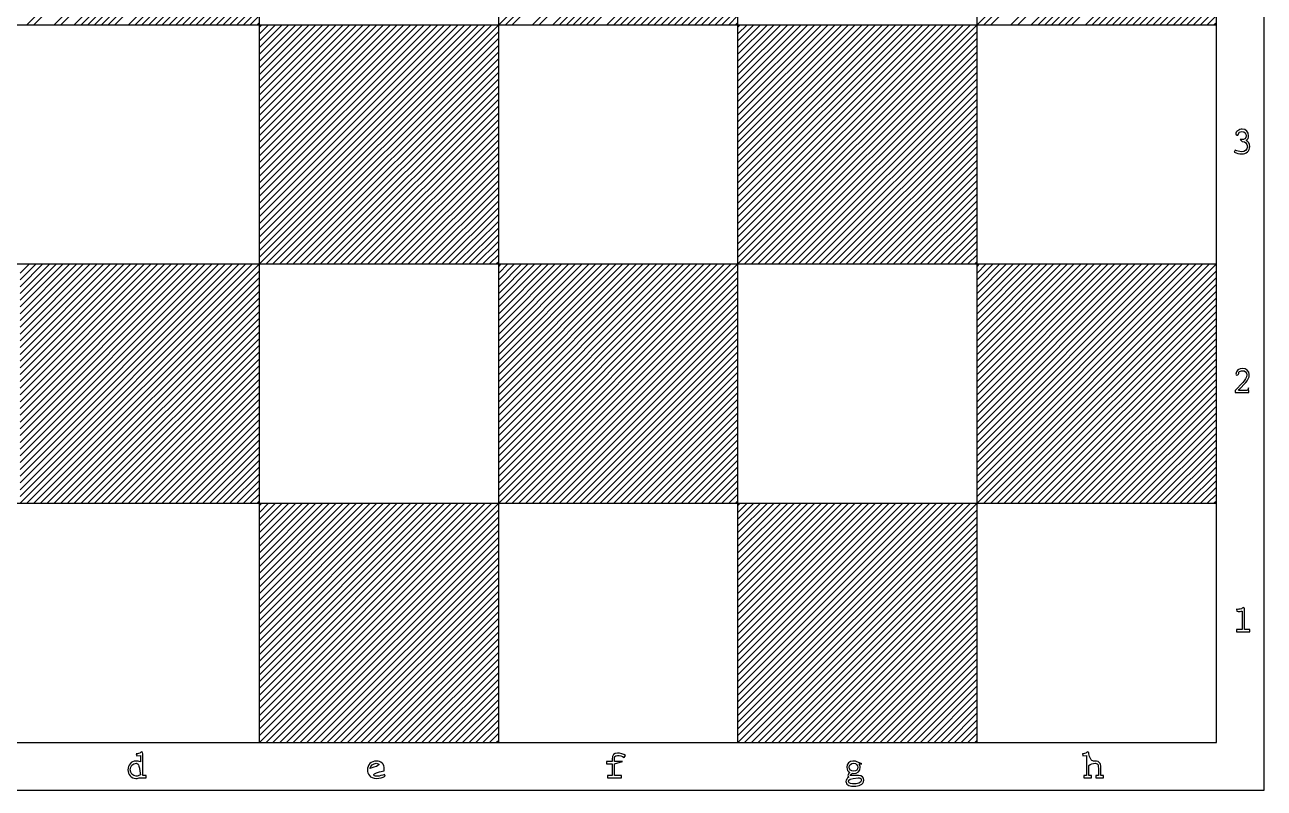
# Model space of a CAD drawing. Header units: millimetres. Extents: x -10 to 144, y -160 to 2.
# Drawn here: x 72 to 97.9, y -142.64 to -126.69 of the extents above; entities that cross this region are included whole.
import ezdxf

# ---------------------------------------------------------------- set-up
doc = ezdxf.new("R2010")
doc.units = ezdxf.units.MM
doc.header["$MEASUREMENT"] = 0
doc.layers.add('cut', color=1, linetype='Continuous', true_color=0xff0000)
doc.layers.add('engrav', color=3, linetype='Continuous', true_color=0x00ff00)

msp = doc.modelspace()

# ---------------------------------------------------------------- linework, layer by layer
at = {"layer": 'cut'}
msp.add_lwpolyline([(55.903, -142.685), (97.903, -142.685), (97.903, -100.685), (55.903, -100.685)], close=True, dxfattribs=at)
at = {"layer": 'engrav'}
for p, q in [((76.903, -141.685), (76.903, -101.685)), ((81.903, -141.685), (81.903, -101.685)), ((86.903, -141.685), (86.903, -101.685)), ((91.903, -141.685), (91.903, -101.685)), ((72.044, -126.685), (76.903, -121.827)), ((72.186, -126.685), (76.903, -121.968)), ((82.044, -126.685), (86.903, -121.827)), ((82.186, -126.685), (86.903, -121.968)), ((92.044, -126.685), (96.903, -121.827)), ((92.186, -126.685), (96.903, -121.968)), ((72.61, -126.685), (76.903, -122.392)), ((82.61, -126.685), (86.903, -122.392)), ((92.61, -126.685), (96.903, -122.392)), ((72.751, -126.685), (76.903, -122.534)), ((82.751, -126.685), (86.903, -122.534)), ((92.751, -126.685), (96.903, -122.534)), ((73.034, -126.685), (76.903, -122.817)), ((73.176, -126.685), (76.903, -122.958)), ((83.034, -126.685), (86.903, -122.817)), ((83.176, -126.685), (86.903, -122.958)), ((93.034, -126.685), (96.903, -122.817)), ((93.176, -126.685), (96.903, -122.958)), ((73.317, -126.685), (76.903, -123.1)), ((73.458, -126.685), (76.903, -123.241)), ((83.317, -126.685), (86.903, -123.1)), ((83.458, -126.685), (86.903, -123.241)), ((93.317, -126.685), (96.903, -123.1)), ((93.458, -126.685), (96.903, -123.241)), ((73.6, -126.685), (76.903, -123.382)), ((73.741, -126.685), (76.903, -123.524)), ((83.6, -126.685), (86.903, -123.382)), ((83.741, -126.685), (86.903, -123.524)), ((93.6, -126.685), (96.903, -123.382)), ((93.741, -126.685), (96.903, -123.524)), ((73.883, -126.685), (76.903, -123.665)), ((83.883, -126.685), (86.903, -123.665)), ((93.883, -126.685), (96.903, -123.665)), ((74.165, -126.685), (76.903, -123.948)), ((84.165, -126.685), (86.903, -123.948)), ((94.165, -126.685), (96.903, -123.948)), ((74.307, -126.685), (76.903, -124.09)), ((74.448, -126.685), (76.903, -124.231)), ((84.307, -126.685), (86.903, -124.09)), ((84.448, -126.685), (86.903, -124.231)), ((94.307, -126.685), (96.903, -124.09)), ((94.448, -126.685), (96.903, -124.231)), ((74.59, -126.685), (76.903, -124.372)), ((74.731, -126.685), (76.903, -124.514)), ((84.59, -126.685), (86.903, -124.372)), ((84.731, -126.685), (86.903, -124.514)), ((94.59, -126.685), (96.903, -124.372)), ((94.731, -126.685), (96.903, -124.514)), ((74.873, -126.685), (76.903, -124.655)), ((75.014, -126.685), (76.903, -124.797)), ((84.873, -126.685), (86.903, -124.655)), ((85.014, -126.685), (86.903, -124.797)), ((94.873, -126.685), (96.903, -124.655)), ((95.014, -126.685), (96.903, -124.797)), ((75.155, -126.685), (76.903, -124.938)), ((75.297, -126.685), (76.903, -125.079)), ((85.155, -126.685), (86.903, -124.938)), ((85.297, -126.685), (86.903, -125.079)), ((95.155, -126.685), (96.903, -124.938)), ((95.297, -126.685), (96.903, -125.079)), ((75.438, -126.685), (76.903, -125.221)), ((75.58, -126.685), (76.903, -125.362)), ((85.438, -126.685), (86.903, -125.221)), ((85.58, -126.685), (86.903, -125.362)), ((95.438, -126.685), (96.903, -125.221)), ((95.58, -126.685), (96.903, -125.362)), ((75.721, -126.685), (76.903, -125.504)), ((85.721, -126.685), (86.903, -125.504)), ((95.721, -126.685), (96.903, -125.504)), ((75.863, -126.685), (76.903, -125.645)), ((76.004, -126.685), (76.903, -125.787)), ((85.863, -126.685), (86.903, -125.645)), ((86.004, -126.685), (86.903, -125.787)), ((95.863, -126.685), (96.903, -125.645)), ((96.004, -126.685), (96.903, -125.787)), ((76.145, -126.685), (76.903, -125.928)), ((76.287, -126.685), (76.903, -126.069)), ((86.145, -126.685), (86.903, -125.928)), ((86.287, -126.685), (86.903, -126.069)), ((96.145, -126.685), (96.903, -125.928)), ((96.287, -126.685), (96.903, -126.069)), ((76.428, -126.685), (76.903, -126.211)), ((76.57, -126.685), (76.903, -126.352)), ((86.428, -126.685), (86.903, -126.211)), ((86.57, -126.685), (86.903, -126.352)), ((96.428, -126.685), (96.903, -126.211)), ((96.57, -126.685), (96.903, -126.352)), ((76.711, -126.685), (76.903, -126.494)), ((76.852, -126.685), (76.903, -126.635)), ((86.711, -126.685), (86.903, -126.494)), ((86.852, -126.685), (86.903, -126.635)), ((96.711, -126.685), (96.903, -126.494)), ((96.852, -126.685), (96.903, -126.635)), ((56.903, -126.685), (96.903, -126.685)), ((76.903, -131.544), (81.761, -126.685)), ((76.903, -131.403), (81.62, -126.685)), ((76.903, -129.847), (80.064, -126.685)), ((76.903, -129.988), (80.206, -126.685)), ((76.903, -130.13), (80.347, -126.685)), ((76.903, -130.271), (80.489, -126.685)), ((76.903, -130.413), (80.63, -126.685)), ((76.903, -130.554), (80.771, -126.685)), ((76.903, -130.695), (80.913, -126.685)), ((76.903, -130.837), (81.054, -126.685)), ((76.903, -130.978), (81.196, -126.685)), ((76.903, -131.12), (81.337, -126.685)), ((76.903, -131.261), (81.478, -126.685)), ((76.903, -129.281), (79.499, -126.685)), ((76.903, -129.423), (79.64, -126.685)), ((76.903, -129.564), (79.781, -126.685)), ((76.903, -129.705), (79.923, -126.685)), ((76.903, -127.443), (77.66, -126.685)), ((76.903, -127.301), (77.519, -126.685)), ((76.903, -127.16), (77.377, -126.685)), ((76.903, -127.018), (77.236, -126.685)), ((76.903, -126.877), (77.094, -126.685)), ((76.903, -126.736), (76.953, -126.685)), ((76.903, -128.291), (78.509, -126.685)), ((76.903, -128.15), (78.367, -126.685)), ((76.903, -128.008), (78.226, -126.685)), ((76.903, -127.867), (78.084, -126.685)), ((76.903, -127.726), (77.943, -126.685)), ((76.903, -127.584), (77.802, -126.685)), ((76.903, -128.433), (78.65, -126.685)), ((76.903, -128.574), (78.791, -126.685)), ((76.903, -128.716), (78.933, -126.685)), ((76.903, -128.857), (79.074, -126.685)), ((76.903, -128.998), (79.216, -126.685)), ((76.903, -129.14), (79.357, -126.685)), ((77.044, -131.685), (81.903, -126.827)), ((86.903, -131.544), (91.761, -126.685)), ((86.903, -131.403), (91.62, -126.685)), ((86.903, -129.847), (90.064, -126.685)), ((86.903, -129.988), (90.206, -126.685)), ((86.903, -130.13), (90.347, -126.685)), ((86.903, -130.271), (90.489, -126.685)), ((86.903, -130.413), (90.63, -126.685)), ((86.903, -130.554), (90.771, -126.685)), ((86.903, -130.695), (90.913, -126.685)), ((86.903, -130.837), (91.054, -126.685)), ((86.903, -130.978), (91.196, -126.685)), ((86.903, -131.12), (91.337, -126.685)), ((86.903, -131.261), (91.478, -126.685)), ((86.903, -129.281), (89.499, -126.685)), ((86.903, -129.423), (89.64, -126.685)), ((86.903, -129.564), (89.781, -126.685)), ((86.903, -129.705), (89.923, -126.685)), ((86.903, -127.443), (87.66, -126.685)), ((86.903, -127.301), (87.519, -126.685)), ((86.903, -127.16), (87.377, -126.685)), ((86.903, -127.018), (87.236, -126.685)), ((86.903, -126.877), (87.094, -126.685)), ((86.903, -126.736), (86.953, -126.685)), ((86.903, -128.291), (88.509, -126.685)), ((86.903, -128.15), (88.367, -126.685)), ((86.903, -128.008), (88.226, -126.685)), ((86.903, -127.867), (88.084, -126.685)), ((86.903, -127.726), (87.943, -126.685)), ((86.903, -127.584), (87.802, -126.685)), ((86.903, -128.433), (88.65, -126.685)), ((86.903, -128.574), (88.791, -126.685)), ((86.903, -128.716), (88.933, -126.685)), ((86.903, -128.857), (89.074, -126.685)), ((86.903, -128.998), (89.216, -126.685)), ((86.903, -129.14), (89.357, -126.685)), ((87.044, -131.685), (91.903, -126.827)), ((77.186, -131.685), (81.903, -126.968)), ((77.327, -131.685), (81.903, -127.11)), ((87.186, -131.685), (91.903, -126.968)), ((87.327, -131.685), (91.903, -127.11)), ((77.468, -131.685), (81.903, -127.251)), ((77.61, -131.685), (81.903, -127.392)), ((87.468, -131.685), (91.903, -127.251)), ((87.61, -131.685), (91.903, -127.392)), ((77.751, -131.685), (81.903, -127.534)), ((77.893, -131.685), (81.903, -127.675)), ((87.751, -131.685), (91.903, -127.534)), ((87.893, -131.685), (91.903, -127.675)), ((78.034, -131.685), (81.903, -127.817)), ((78.176, -131.685), (81.903, -127.958)), ((88.034, -131.685), (91.903, -127.817)), ((88.176, -131.685), (91.903, -127.958)), ((78.317, -131.685), (81.903, -128.1)), ((88.317, -131.685), (91.903, -128.1)), ((78.458, -131.685), (81.903, -128.241)), ((78.6, -131.685), (81.903, -128.382)), ((88.458, -131.685), (91.903, -128.241)), ((88.6, -131.685), (91.903, -128.382)), ((78.741, -131.685), (81.903, -128.524)), ((78.883, -131.685), (81.903, -128.665)), ((88.741, -131.685), (91.903, -128.524)), ((88.883, -131.685), (91.903, -128.665)), ((79.024, -131.685), (81.903, -128.807)), ((79.165, -131.685), (81.903, -128.948)), ((89.024, -131.685), (91.903, -128.807)), ((89.165, -131.685), (91.903, -128.948)), ((79.307, -131.685), (81.903, -129.09)), ((79.448, -131.685), (81.903, -129.231)), ((89.307, -131.685), (91.903, -129.09)), ((89.448, -131.685), (91.903, -129.231)), ((79.59, -131.685), (81.903, -129.372)), ((79.731, -131.685), (81.903, -129.514)), ((89.59, -131.685), (91.903, -129.372)), ((89.731, -131.685), (91.903, -129.514)), ((79.873, -131.685), (81.903, -129.655)), ((89.873, -131.685), (91.903, -129.655)), ((80.014, -131.685), (81.903, -129.797)), ((80.155, -131.685), (81.903, -129.938)), ((90.014, -131.685), (91.903, -129.797)), ((90.155, -131.685), (91.903, -129.938)), ((80.297, -131.685), (81.903, -130.079)), ((80.438, -131.685), (81.903, -130.221)), ((90.297, -131.685), (91.903, -130.079)), ((90.438, -131.685), (91.903, -130.221)), ((80.58, -131.685), (81.903, -130.362)), ((80.721, -131.685), (81.903, -130.504)), ((90.58, -131.685), (91.903, -130.362)), ((90.721, -131.685), (91.903, -130.504)), ((80.863, -131.685), (81.903, -130.645)), ((81.004, -131.685), (81.903, -130.787)), ((90.863, -131.685), (91.903, -130.645)), ((91.004, -131.685), (91.903, -130.787)), ((81.145, -131.685), (81.903, -130.928)), ((81.287, -131.685), (81.903, -131.069)), ((91.145, -131.685), (91.903, -130.928)), ((91.287, -131.685), (91.903, -131.069)), ((81.428, -131.685), (81.903, -131.211)), ((91.428, -131.685), (91.903, -131.211)), ((81.57, -131.685), (81.903, -131.352)), ((81.711, -131.685), (81.903, -131.494)), ((91.57, -131.685), (91.903, -131.352)), ((91.711, -131.685), (91.903, -131.494)), ((56.903, -131.685), (96.903, -131.685)), ((71.903, -134.14), (74.357, -131.685)), ((71.903, -133.998), (74.216, -131.685)), ((71.903, -133.857), (74.074, -131.685)), ((71.903, -133.716), (73.933, -131.685)), ((71.903, -133.574), (73.791, -131.685)), ((71.903, -133.433), (73.65, -131.685)), ((71.903, -132.584), (72.802, -131.685)), ((71.903, -132.726), (72.943, -131.685)), ((71.903, -132.867), (73.084, -131.685)), ((71.903, -133.008), (73.226, -131.685)), ((71.903, -133.15), (73.367, -131.685)), ((71.903, -133.291), (73.509, -131.685)), ((71.903, -131.877), (72.094, -131.685)), ((71.903, -132.018), (72.236, -131.685)), ((71.903, -132.16), (72.377, -131.685)), ((71.903, -132.301), (72.519, -131.685)), ((71.903, -132.443), (72.66, -131.685)), ((71.903, -134.705), (74.923, -131.685)), ((71.903, -134.564), (74.781, -131.685)), ((71.903, -134.423), (74.64, -131.685)), ((71.903, -134.281), (74.499, -131.685)), ((71.903, -136.261), (76.478, -131.685)), ((71.903, -136.12), (76.337, -131.685)), ((71.903, -135.978), (76.196, -131.685)), ((71.903, -135.837), (76.054, -131.685)), ((71.903, -135.695), (75.913, -131.685)), ((71.903, -135.554), (75.771, -131.685)), ((71.903, -135.413), (75.63, -131.685)), ((71.903, -135.271), (75.489, -131.685)), ((71.903, -135.13), (75.347, -131.685)), ((71.903, -134.988), (75.206, -131.685)), ((71.903, -134.847), (75.064, -131.685)), ((71.903, -136.403), (76.62, -131.685)), ((71.903, -136.544), (76.761, -131.685)), ((72.044, -136.685), (76.903, -131.827)), ((81.852, -131.685), (81.903, -131.635)), ((81.903, -134.14), (84.357, -131.685)), ((81.903, -133.998), (84.216, -131.685)), ((81.903, -133.857), (84.074, -131.685)), ((81.903, -133.716), (83.933, -131.685)), ((81.903, -133.574), (83.791, -131.685)), ((81.903, -133.433), (83.65, -131.685)), ((81.903, -132.584), (82.802, -131.685)), ((81.903, -132.726), (82.943, -131.685)), ((81.903, -132.867), (83.084, -131.685)), ((81.903, -133.008), (83.226, -131.685)), ((81.903, -133.15), (83.367, -131.685)), ((81.903, -133.291), (83.509, -131.685)), ((81.903, -131.736), (81.953, -131.685)), ((81.903, -131.877), (82.094, -131.685)), ((81.903, -132.018), (82.236, -131.685)), ((81.903, -132.16), (82.377, -131.685)), ((81.903, -132.301), (82.519, -131.685)), ((81.903, -132.443), (82.66, -131.685)), ((81.903, -134.705), (84.923, -131.685)), ((81.903, -134.564), (84.781, -131.685)), ((81.903, -134.423), (84.64, -131.685)), ((81.903, -134.281), (84.499, -131.685)), ((81.903, -136.261), (86.478, -131.685)), ((81.903, -136.12), (86.337, -131.685)), ((81.903, -135.978), (86.196, -131.685)), ((81.903, -135.837), (86.054, -131.685)), ((81.903, -135.695), (85.913, -131.685)), ((81.903, -135.554), (85.771, -131.685)), ((81.903, -135.413), (85.63, -131.685)), ((81.903, -135.271), (85.489, -131.685)), ((81.903, -135.13), (85.347, -131.685)), ((81.903, -134.988), (85.206, -131.685)), ((81.903, -134.847), (85.064, -131.685)), ((81.903, -136.403), (86.62, -131.685)), ((81.903, -136.544), (86.761, -131.685)), ((82.044, -136.685), (86.903, -131.827)), ((91.852, -131.685), (91.903, -131.635)), ((91.903, -134.14), (94.357, -131.685)), ((91.903, -133.998), (94.216, -131.685)), ((91.903, -133.857), (94.074, -131.685)), ((91.903, -133.716), (93.933, -131.685)), ((91.903, -133.574), (93.791, -131.685)), ((91.903, -133.433), (93.65, -131.685)), ((91.903, -132.584), (92.802, -131.685)), ((91.903, -132.726), (92.943, -131.685)), ((91.903, -132.867), (93.084, -131.685)), ((91.903, -133.008), (93.226, -131.685)), ((91.903, -133.15), (93.367, -131.685)), ((91.903, -133.291), (93.509, -131.685)), ((91.903, -131.736), (91.953, -131.685)), ((91.903, -131.877), (92.094, -131.685)), ((91.903, -132.018), (92.236, -131.685)), ((91.903, -132.16), (92.377, -131.685)), ((91.903, -132.301), (92.519, -131.685)), ((91.903, -132.443), (92.66, -131.685)), ((91.903, -134.705), (94.923, -131.685)), ((91.903, -134.564), (94.781, -131.685)), ((91.903, -134.423), (94.64, -131.685)), ((91.903, -134.281), (94.499, -131.685)), ((91.903, -136.261), (96.478, -131.685)), ((91.903, -136.12), (96.337, -131.685)), ((91.903, -135.978), (96.196, -131.685)), ((91.903, -135.837), (96.054, -131.685)), ((91.903, -135.695), (95.913, -131.685)), ((91.903, -135.554), (95.771, -131.685)), ((91.903, -135.413), (95.63, -131.685)), ((91.903, -135.271), (95.489, -131.685)), ((91.903, -135.13), (95.347, -131.685)), ((91.903, -134.988), (95.206, -131.685)), ((91.903, -134.847), (95.064, -131.685)), ((91.903, -136.403), (96.62, -131.685)), ((91.903, -136.544), (96.761, -131.685)), ((92.044, -136.685), (96.903, -131.827)), ((72.186, -136.685), (76.903, -131.968)), ((72.327, -136.685), (76.903, -132.11)), ((82.186, -136.685), (86.903, -131.968)), ((82.327, -136.685), (86.903, -132.11)), ((92.186, -136.685), (96.903, -131.968)), ((92.327, -136.685), (96.903, -132.11)), ((72.468, -136.685), (76.903, -132.251)), ((82.468, -136.685), (86.903, -132.251)), ((92.468, -136.685), (96.903, -132.251)), ((72.61, -136.685), (76.903, -132.392)), ((72.751, -136.685), (76.903, -132.534)), ((82.61, -136.685), (86.903, -132.392)), ((82.751, -136.685), (86.903, -132.534)), ((92.61, -136.685), (96.903, -132.392)), ((92.751, -136.685), (96.903, -132.534)), ((72.893, -136.685), (76.903, -132.675)), ((73.034, -136.685), (76.903, -132.817)), ((82.893, -136.685), (86.903, -132.675)), ((83.034, -136.685), (86.903, -132.817)), ((92.893, -136.685), (96.903, -132.675)), ((93.034, -136.685), (96.903, -132.817)), ((73.176, -136.685), (76.903, -132.958)), ((73.317, -136.685), (76.903, -133.1)), ((83.176, -136.685), (86.903, -132.958)), ((83.317, -136.685), (86.903, -133.1)), ((93.176, -136.685), (96.903, -132.958)), ((93.317, -136.685), (96.903, -133.1)), ((73.458, -136.685), (76.903, -133.241)), ((73.6, -136.685), (76.903, -133.382)), ((83.458, -136.685), (86.903, -133.241)), ((83.6, -136.685), (86.903, -133.382)), ((93.458, -136.685), (96.903, -133.241)), ((93.6, -136.685), (96.903, -133.382)), ((73.741, -136.685), (76.903, -133.524)), ((73.883, -136.685), (76.903, -133.665)), ((83.741, -136.685), (86.903, -133.524)), ((83.883, -136.685), (86.903, -133.665)), ((93.741, -136.685), (96.903, -133.524)), ((93.883, -136.685), (96.903, -133.665)), ((74.024, -136.685), (76.903, -133.807)), ((84.024, -136.685), (86.903, -133.807)), ((94.024, -136.685), (96.903, -133.807)), ((74.165, -136.685), (76.903, -133.948)), ((74.307, -136.685), (76.903, -134.09)), ((84.165, -136.685), (86.903, -133.948)), ((84.307, -136.685), (86.903, -134.09)), ((94.165, -136.685), (96.903, -133.948)), ((94.307, -136.685), (96.903, -134.09)), ((74.448, -136.685), (76.903, -134.231)), ((74.59, -136.685), (76.903, -134.372)), ((84.448, -136.685), (86.903, -134.231)), ((84.59, -136.685), (86.903, -134.372)), ((94.448, -136.685), (96.903, -134.231)), ((94.59, -136.685), (96.903, -134.372)), ((74.731, -136.685), (76.903, -134.514)), ((74.873, -136.685), (76.903, -134.655)), ((84.731, -136.685), (86.903, -134.514)), ((84.873, -136.685), (86.903, -134.655)), ((94.731, -136.685), (96.903, -134.514)), ((94.873, -136.685), (96.903, -134.655)), ((75.014, -136.685), (76.903, -134.797)), ((75.155, -136.685), (76.903, -134.938)), ((85.014, -136.685), (86.903, -134.797)), ((85.155, -136.685), (86.903, -134.938)), ((95.014, -136.685), (96.903, -134.797)), ((95.155, -136.685), (96.903, -134.938)), ((75.297, -136.685), (76.903, -135.079)), ((85.297, -136.685), (86.903, -135.079)), ((95.297, -136.685), (96.903, -135.079)), ((75.438, -136.685), (76.903, -135.221)), ((75.58, -136.685), (76.903, -135.362)), ((85.438, -136.685), (86.903, -135.221)), ((85.58, -136.685), (86.903, -135.362)), ((95.438, -136.685), (96.903, -135.221)), ((95.58, -136.685), (96.903, -135.362)), ((75.721, -136.685), (76.903, -135.504)), ((75.863, -136.685), (76.903, -135.645)), ((85.721, -136.685), (86.903, -135.504)), ((85.863, -136.685), (86.903, -135.645)), ((95.721, -136.685), (96.903, -135.504)), ((95.863, -136.685), (96.903, -135.645)), ((76.004, -136.685), (76.903, -135.787)), ((76.145, -136.685), (76.903, -135.928)), ((86.004, -136.685), (86.903, -135.787)), ((86.145, -136.685), (86.903, -135.928)), ((96.004, -136.685), (96.903, -135.787)), ((96.145, -136.685), (96.903, -135.928)), ((76.287, -136.685), (76.903, -136.069)), ((76.428, -136.685), (76.903, -136.211)), ((86.287, -136.685), (86.903, -136.069)), ((86.428, -136.685), (86.903, -136.211)), ((96.287, -136.685), (96.903, -136.069)), ((96.428, -136.685), (96.903, -136.211)), ((76.57, -136.685), (76.903, -136.352)), ((76.711, -136.685), (76.903, -136.494)), ((86.57, -136.685), (86.903, -136.352)), ((86.711, -136.685), (86.903, -136.494)), ((96.57, -136.685), (96.903, -136.352)), ((96.711, -136.685), (96.903, -136.494)), ((56.903, -136.685), (96.903, -136.685)), ((76.852, -136.685), (76.903, -136.635)), ((76.903, -141.544), (81.761, -136.685)), ((76.903, -141.403), (81.62, -136.685)), ((76.903, -139.847), (80.064, -136.685)), ((76.903, -139.988), (80.206, -136.685)), ((76.903, -140.13), (80.347, -136.685)), ((76.903, -140.271), (80.489, -136.685)), ((76.903, -140.413), (80.63, -136.685)), ((76.903, -140.554), (80.771, -136.685)), ((76.903, -140.695), (80.913, -136.685)), ((76.903, -140.837), (81.054, -136.685)), ((76.903, -140.978), (81.196, -136.685)), ((76.903, -141.12), (81.337, -136.685)), ((76.903, -141.261), (81.478, -136.685)), ((76.903, -139.281), (79.499, -136.685)), ((76.903, -139.423), (79.64, -136.685)), ((76.903, -139.564), (79.781, -136.685)), ((76.903, -139.705), (79.923, -136.685)), ((76.903, -137.443), (77.66, -136.685)), ((76.903, -137.301), (77.519, -136.685)), ((76.903, -137.16), (77.377, -136.685)), ((76.903, -137.018), (77.236, -136.685)), ((76.903, -136.877), (77.094, -136.685)), ((76.903, -136.736), (76.953, -136.685)), ((76.903, -138.291), (78.509, -136.685)), ((76.903, -138.15), (78.367, -136.685)), ((76.903, -138.008), (78.226, -136.685)), ((76.903, -137.867), (78.084, -136.685)), ((76.903, -137.726), (77.943, -136.685)), ((76.903, -137.584), (77.802, -136.685)), ((76.903, -138.433), (78.65, -136.685)), ((76.903, -138.574), (78.791, -136.685)), ((76.903, -138.716), (78.933, -136.685)), ((76.903, -138.857), (79.074, -136.685)), ((76.903, -138.998), (79.216, -136.685)), ((76.903, -139.14), (79.357, -136.685)), ((86.852, -136.685), (86.903, -136.635)), ((86.903, -141.544), (91.761, -136.685)), ((86.903, -141.403), (91.62, -136.685)), ((86.903, -139.847), (90.064, -136.685)), ((86.903, -139.988), (90.206, -136.685)), ((86.903, -140.13), (90.347, -136.685)), ((86.903, -140.271), (90.489, -136.685)), ((86.903, -140.413), (90.63, -136.685)), ((86.903, -140.554), (90.771, -136.685)), ((86.903, -140.695), (90.913, -136.685)), ((86.903, -140.837), (91.054, -136.685)), ((86.903, -140.978), (91.196, -136.685)), ((86.903, -141.12), (91.337, -136.685)), ((86.903, -141.261), (91.478, -136.685)), ((86.903, -139.281), (89.499, -136.685)), ((86.903, -139.423), (89.64, -136.685)), ((86.903, -139.564), (89.781, -136.685)), ((86.903, -139.705), (89.923, -136.685)), ((86.903, -137.443), (87.66, -136.685)), ((86.903, -137.301), (87.519, -136.685)), ((86.903, -137.16), (87.377, -136.685)), ((86.903, -137.018), (87.236, -136.685)), ((86.903, -136.877), (87.094, -136.685)), ((86.903, -136.736), (86.953, -136.685)), ((86.903, -138.291), (88.509, -136.685)), ((86.903, -138.15), (88.367, -136.685)), ((86.903, -138.008), (88.226, -136.685)), ((86.903, -137.867), (88.084, -136.685)), ((86.903, -137.726), (87.943, -136.685)), ((86.903, -137.584), (87.802, -136.685)), ((86.903, -138.433), (88.65, -136.685)), ((86.903, -138.574), (88.791, -136.685)), ((86.903, -138.716), (88.933, -136.685)), ((86.903, -138.857), (89.074, -136.685)), ((86.903, -138.998), (89.216, -136.685)), ((86.903, -139.14), (89.357, -136.685)), ((96.852, -136.685), (96.903, -136.635)), ((77.044, -141.685), (81.903, -136.827)), ((77.186, -141.685), (81.903, -136.968)), ((87.044, -141.685), (91.903, -136.827)), ((87.186, -141.685), (91.903, -136.968)), ((77.327, -141.685), (81.903, -137.11)), ((77.468, -141.685), (81.903, -137.251)), ((87.327, -141.685), (91.903, -137.11)), ((87.468, -141.685), (91.903, -137.251)), ((77.61, -141.685), (81.903, -137.392)), ((77.751, -141.685), (81.903, -137.534)), ((87.61, -141.685), (91.903, -137.392)), ((87.751, -141.685), (91.903, -137.534)), ((77.893, -141.685), (81.903, -137.675)), ((87.893, -141.685), (91.903, -137.675)), ((78.034, -141.685), (81.903, -137.817)), ((78.176, -141.685), (81.903, -137.958)), ((88.034, -141.685), (91.903, -137.817)), ((88.176, -141.685), (91.903, -137.958)), ((78.317, -141.685), (81.903, -138.1)), ((78.458, -141.685), (81.903, -138.241)), ((88.317, -141.685), (91.903, -138.1)), ((88.458, -141.685), (91.903, -138.241)), ((78.6, -141.685), (81.903, -138.382)), ((78.741, -141.685), (81.903, -138.524)), ((88.6, -141.685), (91.903, -138.382)), ((88.741, -141.685), (91.903, -138.524)), ((78.883, -141.685), (81.903, -138.665)), ((79.024, -141.685), (81.903, -138.807)), ((88.883, -141.685), (91.903, -138.665)), ((89.024, -141.685), (91.903, -138.807)), ((79.165, -141.685), (81.903, -138.948)), ((79.307, -141.685), (81.903, -139.09)), ((89.165, -141.685), (91.903, -138.948)), ((89.307, -141.685), (91.903, -139.09)), ((97.352, -138.904), (97.322, -138.9)), ((97.322, -138.9), (97.33, -138.944)), ((97.33, -138.944), (97.355, -138.948)), ((97.44, -138.941), (97.44, -139.327)), ((79.448, -141.685), (81.903, -139.231)), ((89.448, -141.685), (91.903, -139.231)), ((97.44, -139.327), (97.322, -139.327)), ((97.322, -139.327), (97.322, -139.374)), ((79.59, -141.685), (81.903, -139.372)), ((79.731, -141.685), (81.903, -139.514)), ((89.59, -141.685), (91.903, -139.372)), ((89.731, -141.685), (91.903, -139.514)), ((97.322, -139.374), (97.602, -139.374)), ((79.873, -141.685), (81.903, -139.655)), ((80.014, -141.685), (81.903, -139.797)), ((89.873, -141.685), (91.903, -139.655)), ((90.014, -141.685), (91.903, -139.797)), ((80.155, -141.685), (81.903, -139.938)), ((80.297, -141.685), (81.903, -140.079)), ((90.155, -141.685), (91.903, -139.938)), ((90.297, -141.685), (91.903, -140.079)), ((80.438, -141.685), (81.903, -140.221)), ((80.58, -141.685), (81.903, -140.362)), ((90.438, -141.685), (91.903, -140.221)), ((90.58, -141.685), (91.903, -140.362)), ((80.721, -141.685), (81.903, -140.504)), ((80.863, -141.685), (81.903, -140.645)), ((90.721, -141.685), (91.903, -140.504)), ((90.863, -141.685), (91.903, -140.645)), ((81.004, -141.685), (81.903, -140.787)), ((91.004, -141.685), (91.903, -140.787)), ((81.145, -141.685), (81.903, -140.928)), ((81.287, -141.685), (81.903, -141.069)), ((91.145, -141.685), (91.903, -140.928)), ((91.287, -141.685), (91.903, -141.069)), ((81.428, -141.685), (81.903, -141.211)), ((81.57, -141.685), (81.903, -141.352)), ((91.428, -141.685), (91.903, -141.211)), ((91.57, -141.685), (91.903, -141.352)), ((81.711, -141.685), (81.903, -141.494)), ((81.852, -141.685), (81.903, -141.635)), ((91.711, -141.685), (91.903, -141.494)), ((91.852, -141.685), (91.903, -141.635))]:
    msp.add_line(p, q, dxfattribs=at)
for points in [[(56.903, -141.685), (96.903, -141.685), (96.903, -101.685), (56.903, -101.685)], [(81.903, -126.685), (86.903, -121.685)], [(91.903, -126.685), (96.903, -121.685)], [(76.903, -131.685), (81.903, -126.685)], [(86.903, -131.685), (91.903, -126.685)], [(97.399, -129.08), (97.444, -129.128)], [(97.296, -129.304), (97.278, -129.345)], [(71.903, -136.685), (76.903, -131.685)], [(81.903, -136.685), (86.903, -131.685)], [(91.903, -136.685), (96.903, -131.685)], [(97.455, -134.161), (97.296, -134.327), (97.296, -134.374), (97.58, -134.374), (97.576, -134.271)], [(97.576, -134.271), (97.55, -134.327), (97.366, -134.327), (97.381, -134.312), (97.517, -134.165)], [(76.903, -141.685), (81.903, -136.685)], [(86.903, -141.685), (91.903, -136.685)], [(97.602, -139.374), (97.602, -139.327), (97.491, -139.327), (97.491, -138.911)], [(74.329, -141.923), (74.337, -141.967), (74.414, -141.956), (74.414, -142.092)], [(74.414, -142.427), (74.532, -142.427), (74.532, -142.379), (74.465, -142.379), (74.465, -141.927)], [(94.105, -141.923), (94.112, -141.967), (94.186, -141.956), (94.186, -142.379), (94.131, -142.379), (94.131, -142.427), (94.293, -142.427), (94.293, -142.379), (94.237, -142.379), (94.237, -142.166)], [(84.274, -142.037), (84.274, -142.085), (84.153, -142.085), (84.153, -142.133), (84.274, -142.133), (84.274, -142.379), (84.179, -142.379), (84.179, -142.427), (84.473, -142.427), (84.473, -142.379), (84.326, -142.379), (84.326, -142.133), (84.491, -142.085)], [(84.491, -142.085), (84.326, -142.085), (84.326, -142.037)], [(84.528, -142), (84.557, -141.96)], [(89.436, -142.133), (89.495, -142.133), (89.377, -142.085)], [(79.532, -142.394), (79.517, -142.353)], [(89.293, -142.331), (89.322, -142.335)], [(89.421, -142.379), (89.293, -142.379)], [(94.436, -142.228), (94.436, -142.379), (94.381, -142.379), (94.381, -142.427), (94.543, -142.427), (94.543, -142.379), (94.487, -142.379), (94.487, -142.225)]]:
    msp.add_lwpolyline(points, dxfattribs=at)
for points in [[(97.348, -128.9), (97.326, -128.915), (97.308, -128.941), (97.308, -128.966)], [(97.308, -128.966), (97.308, -128.981), (97.315, -128.996), (97.33, -128.996)], [(97.33, -128.996), (97.359, -128.996), (97.377, -128.959), (97.381, -128.933)], [(97.444, -128.867), (97.41, -128.867), (97.374, -128.878), (97.348, -128.9)], [(97.381, -128.933), (97.396, -128.922), (97.418, -128.915), (97.436, -128.915)], [(97.436, -128.915), (97.495, -128.915), (97.524, -128.952), (97.524, -129.007)], [(97.576, -129.003), (97.576, -128.926), (97.521, -128.867), (97.444, -128.867)], [(97.433, -129.084), (97.421, -129.084), (97.41, -129.084), (97.399, -129.08)], [(97.55, -129.235), (97.55, -129.304), (97.495, -129.338), (97.429, -129.338)], [(97.524, -129.007), (97.524, -129.066), (97.48, -129.084), (97.433, -129.084)], [(97.433, -129.385), (97.528, -129.385), (97.602, -129.327), (97.602, -129.231)], [(97.444, -129.128), (97.51, -129.128), (97.55, -129.165), (97.55, -129.235)], [(97.528, -129.102), (97.561, -129.073), (97.576, -129.051), (97.576, -129.003)], [(97.602, -129.231), (97.602, -129.165), (97.576, -129.139), (97.528, -129.102)], [(97.278, -129.345), (97.322, -129.374), (97.381, -129.385), (97.433, -129.385)], [(97.429, -129.338), (97.385, -129.338), (97.337, -129.327), (97.296, -129.304)], [(97.451, -133.867), (97.385, -133.867), (97.308, -133.915), (97.308, -133.985)], [(97.374, -133.948), (97.392, -133.926), (97.421, -133.915), (97.447, -133.915)], [(97.447, -133.915), (97.495, -133.915), (97.539, -133.948), (97.539, -133.999)], [(97.591, -133.996), (97.591, -133.918), (97.524, -133.867), (97.451, -133.867)], [(97.308, -133.985), (97.308, -133.999), (97.315, -134.01), (97.33, -134.01)], [(97.33, -134.01), (97.363, -134.01), (97.374, -133.981), (97.374, -133.948)], [(97.539, -133.999), (97.539, -134.054), (97.491, -134.121), (97.455, -134.161)], [(97.517, -134.165), (97.558, -134.121), (97.591, -134.062), (97.591, -133.996)], [(97.399, -138.9), (97.381, -138.904), (97.366, -138.904), (97.352, -138.904)], [(97.355, -138.948), (97.385, -138.948), (97.41, -138.944), (97.44, -138.941)], [(97.444, -138.882), (97.436, -138.893), (97.418, -138.896), (97.399, -138.9)], [(97.466, -138.867), (97.455, -138.867), (97.451, -138.871), (97.444, -138.882)], [(97.491, -138.911), (97.491, -138.893), (97.491, -138.867), (97.466, -138.867)], [(74.418, -141.897), (74.399, -141.923), (74.359, -141.919), (74.329, -141.923)], [(74.44, -141.883), (74.432, -141.883), (74.425, -141.89), (74.418, -141.897)], [(74.465, -141.927), (74.465, -141.908), (74.465, -141.883), (74.44, -141.883)], [(84.385, -141.908), (84.307, -141.908), (84.274, -141.941), (84.274, -142.037)], [(84.557, -141.96), (84.51, -141.927), (84.443, -141.908), (84.385, -141.908)], [(94.19, -141.897), (94.171, -141.923), (94.131, -141.919), (94.105, -141.923)], [(94.212, -141.883), (94.204, -141.883), (94.197, -141.89), (94.19, -141.897)], [(94.237, -141.927), (94.237, -141.908), (94.237, -141.883), (94.212, -141.883)], [(94.37, -142.074), (94.322, -142.074), (94.282, -142.096), (94.237, -141.927)], [(74.322, -142.074), (74.219, -142.074), (74.153, -142.166), (74.153, -142.258)], [(74.204, -142.258), (74.204, -142.184), (74.252, -142.122), (74.333, -142.122)], [(74.414, -142.092), (74.385, -142.085), (74.351, -142.074), (74.322, -142.074)], [(74.333, -142.122), (74.362, -142.122), (74.388, -142.129), (74.414, -142.361)], [(79.344, -142.074), (79.237, -142.074), (79.16, -142.158), (79.16, -142.261)], [(79.212, -142.228), (79.223, -142.166), (79.282, -142.122), (79.344, -142.122)], [(79.344, -142.122), (79.407, -142.122), (79.462, -142.166), (79.212, -142.228)], [(79.513, -142.239), (79.513, -142.14), (79.447, -142.074), (79.344, -142.074)], [(84.326, -142.037), (84.326, -141.993), (84.326, -141.956), (84.385, -141.956)], [(84.385, -141.956), (84.432, -141.956), (84.484, -141.971), (84.528, -142)], [(89.307, -142.074), (89.237, -142.074), (89.179, -142.136), (89.179, -142.206)], [(89.179, -142.206), (89.179, -142.258), (89.201, -142.291), (89.241, -142.316)], [(89.23, -142.203), (89.23, -142.155), (89.271, -142.122), (89.322, -142.122)], [(89.326, -142.287), (89.267, -142.287), (89.23, -142.258), (89.23, -142.203)], [(89.377, -142.085), (89.355, -142.078), (89.333, -142.074), (89.307, -142.074)], [(89.322, -142.122), (89.374, -142.122), (89.407, -142.158), (89.407, -142.206)], [(89.322, -142.335), (89.403, -142.335), (89.458, -142.287), (89.458, -142.206)], [(89.407, -142.206), (89.407, -142.254), (89.381, -142.287), (89.326, -142.287)], [(89.458, -142.206), (89.458, -142.177), (89.451, -142.158), (89.436, -142.133)], [(94.237, -142.166), (94.278, -142.144), (94.322, -142.122), (94.37, -142.122)], [(94.473, -142.125), (94.454, -142.089), (94.41, -142.074), (94.37, -142.074)], [(94.37, -142.122), (94.44, -142.122), (94.436, -142.177), (94.436, -142.228)], [(94.487, -142.225), (94.487, -142.195), (94.487, -142.155), (94.473, -142.125)], [(74.153, -142.258), (74.153, -142.353), (74.223, -142.438), (74.322, -142.438)], [(74.326, -142.39), (74.252, -142.39), (74.204, -142.328), (74.204, -142.258)], [(74.322, -142.438), (74.355, -142.438), (74.381, -142.427), (74.414, -142.427)], [(74.414, -142.361), (74.388, -142.379), (74.355, -142.39), (74.326, -142.39)], [(79.16, -142.261), (79.16, -142.339), (79.204, -142.438), (79.355, -142.438)], [(79.362, -142.39), (79.274, -142.39), (79.215, -142.346), (79.51, -142.276)], [(79.355, -142.438), (79.414, -142.438), (79.48, -142.419), (79.532, -142.394)], [(79.517, -142.353), (79.465, -142.375), (79.418, -142.39), (79.362, -142.39)], [(79.51, -142.276), (79.513, -142.265), (79.513, -142.25), (79.513, -142.239)], [(89.219, -142.412), (89.186, -142.43), (89.16, -142.467), (89.16, -142.504)], [(89.241, -142.316), (89.223, -142.335), (89.201, -142.353), (89.201, -142.379)], [(89.201, -142.379), (89.201, -142.397), (89.208, -142.408), (89.219, -142.412)], [(89.212, -142.5), (89.212, -142.464), (89.245, -142.445), (89.414, -142.427)], [(89.252, -142.375), (89.252, -142.364), (89.285, -142.339), (89.293, -142.331)], [(89.293, -142.379), (89.282, -142.379), (89.252, -142.379), (89.252, -142.375)], [(89.333, -142.6), (89.418, -142.6), (89.535, -142.574), (89.535, -142.471)], [(89.414, -142.427), (89.447, -142.427), (89.484, -142.43), (89.484, -142.475)], [(89.535, -142.471), (89.535, -142.408), (89.495, -142.379), (89.421, -142.379)], [(89.16, -142.504), (89.16, -142.589), (89.267, -142.6), (89.333, -142.6)], [(89.329, -142.552), (89.293, -142.552), (89.212, -142.552), (89.212, -142.5)], [(89.484, -142.475), (89.484, -142.541), (89.385, -142.552), (89.329, -142.552)]]:
    msp.add_open_spline(points, degree=3, dxfattribs=at)

doc.saveas('drawing.dxf')
